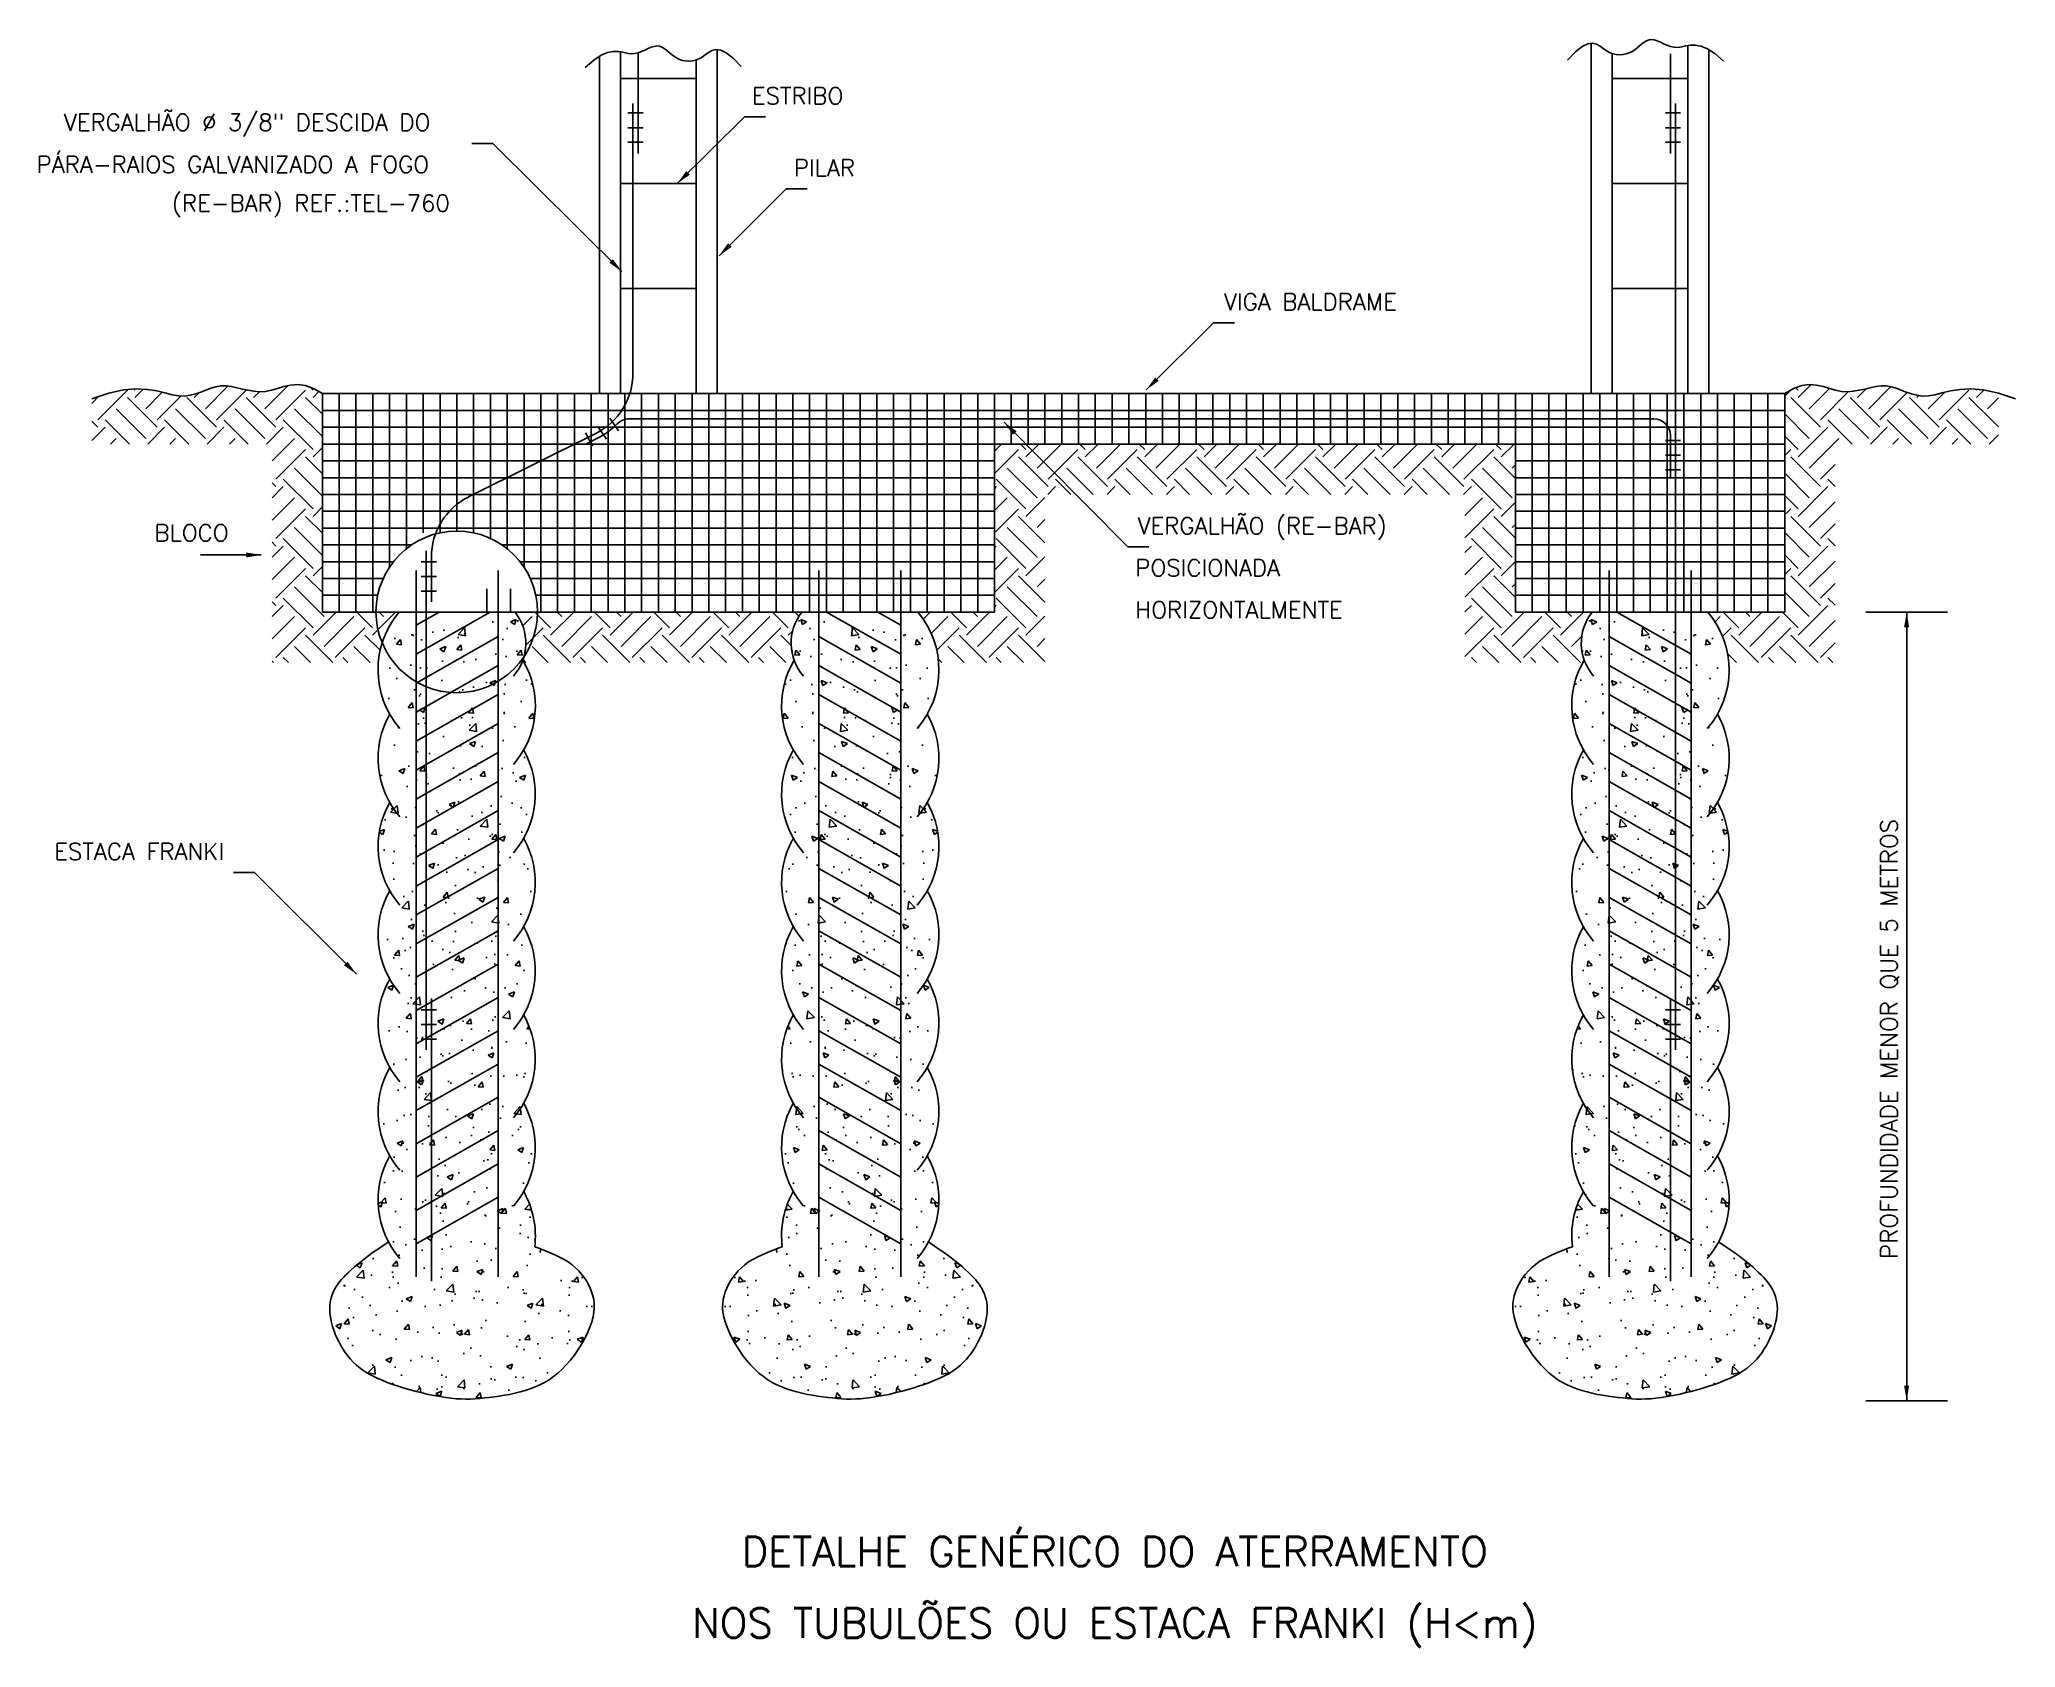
# Model space of a CAD drawing. Header units: millimetres. Extents: x -5884.2 to -5860.7, y -4392.3 to -4373.2.
import ezdxf
from ezdxf.enums import TextEntityAlignment as Align

# ---------------------------------------------------------------- set-up
doc = ezdxf.new("R2010")
doc.units = ezdxf.units.MM
doc.header["$LTSCALE"] = 10
doc.layers.add('Termotécnica', color=7, linetype='Continuous')
doc.styles.add('r140', font='romans.shx')
doc.styles.add('r80', font='romans.shx')

msp = doc.modelspace()

# ---------------------------------------------------------------- hatches: boundary and pattern name
at = {"layer": 'Termotécnica'}
h = msp.add_hatch(dxfattribs=at)
h.set_pattern_fill('EARTH', color=1, scale=2, angle=45, style=0)
h.set_pattern_definition([(45, (-6441.4255, -4691.67935), (4e-17, 0.7071068), [0.5, -0.5]), (45, (-6441.5581, -4691.54677), (4e-17, 0.7071068), [0.5, -0.5]), (45, (-6441.6907, -4691.4142), (4e-17, 0.7071068), [0.5, -0.5]), (135, (-6441.6907, -4691.3258), (-0.7071068, 9e-17), [0.5, -0.5]), (135, (-6441.5581, -4691.1932), (-0.7071068, 9e-17), [0.5, -0.5]), (135, (-6441.4255, -4691.06063), (-0.7071068, 9e-17), [0.5, -0.5])])
h.paths.add_polyline_path([(-5880.843, -4377.412), (-5880.948, -4377.35), (-5881.046, -4377.316), (-5881.136, -4377.305), (-5881.221, -4377.31), (-5881.3, -4377.327), (-5881.376, -4377.349), (-5881.448, -4377.37), (-5881.519, -4377.385), (-5881.59, -4377.389), (-5881.659, -4377.384), (-5881.728, -4377.372), (-5881.795, -4377.357), (-5881.862, -4377.342), (-5881.926, -4377.328), (-5881.99, -4377.32), (-5882.052, -4377.32), (-5882.112, -4377.33), (-5882.171, -4377.347), (-5882.23, -4377.369), (-5882.29, -4377.393), (-5882.351, -4377.415), (-5882.415, -4377.432), (-5882.483, -4377.442), (-5882.554, -4377.44), (-5882.632, -4377.425), (-5882.718, -4377.403), (-5882.815, -4377.38), (-5882.927, -4377.362), (-5883.058, -4377.356), (-5883.209, -4377.368), (-5883.385, -4377.406), (-5883.589, -4377.475), (-5883.589, -4378.012), (-5881.441, -4378.012), (-5881.441, -4380.612), (-5880.178, -4380.612, -0.156494), (-5879.929, -4380.012), (-5880.843, -4380.012)])
h.paths.add_polyline_path([(-5875.135, -4380.012), (-5878.551, -4380.012, -0.2599), (-5878.457, -4380.584, -0.007458), (-5878.441, -4380.612), (-5875.244, -4380.612, -0.007458), (-5875.228, -4380.584, -0.2599)])
h.paths.add_polyline_path([(-5872.243, -4378.612), (-5867.243, -4378.612), (-5867.243, -4380.612), (-5865.838, -4380.612, -0.007458), (-5865.823, -4380.584, -0.2599), (-5865.729, -4380.012), (-5866.643, -4380.012), (-5866.643, -4378.012), (-5872.843, -4378.012), (-5872.843, -4380.012), (-5873.756, -4380.012, -0.156494), (-5873.507, -4380.612), (-5872.243, -4380.612)])
h.paths.add_polyline_path([(-5862.837, -4378.012), (-5860.894, -4378.012), (-5860.894, -4377.406), (-5861.07, -4377.368), (-5861.222, -4377.356), (-5861.352, -4377.362), (-5861.464, -4377.38), (-5861.562, -4377.403), (-5861.648, -4377.425), (-5861.725, -4377.44), (-5861.797, -4377.442), (-5861.864, -4377.432), (-5861.928, -4377.415), (-5861.99, -4377.393), (-5862.05, -4377.369), (-5862.109, -4377.347), (-5862.168, -4377.33), (-5862.228, -4377.32), (-5862.29, -4377.32), (-5862.353, -4377.328), (-5862.418, -4377.342), (-5862.484, -4377.357), (-5862.552, -4377.372), (-5862.62, -4377.384), (-5862.69, -4377.389), (-5862.76, -4377.385), (-5862.831, -4377.37), (-5862.904, -4377.349), (-5862.979, -4377.327), (-5863.059, -4377.31), (-5863.143, -4377.305), (-5863.233, -4377.316), (-5863.331, -4377.35), (-5863.437, -4377.412), (-5863.437, -4380.012), (-5864.351, -4380.012, -0.156494), (-5864.101, -4380.612), (-5862.837, -4380.612)])
h = msp.add_hatch(dxfattribs=at)
h.set_pattern_fill('AR-CONC', color=1, scale=0.1, style=0)
h.set_pattern_definition([(50, (-6441.4255, -4691.67935), (0.7172602, -0.06275213), [0.075, -0.825]), (355, (-6441.4255, -4691.67935), (-0.1387513, 0.7521921), [0.06, -0.66]), (100.4514, (-6441.36575, -4691.6846), (0.5785094, 0.68943954), [0.0637402, -0.7011421]), (46.1842, (-6441.4255, -4691.47935), (1.067241, -0.165519), [0.1125, -1.2375]), (96.6356, (-6441.3366, -4691.4931), (0.9346627, 0.9741179), [0.0956103, -1.051713]), (351.1842, (-6441.4255, -4691.4793), (0.934662, 0.9741186), [0.09, -0.99]), (21, (-6441.3255, -4691.52935), (0.59690705, -0.4026189), [0.075, -0.825]), (326, (-6441.3255, -4691.52935), (0.2433153, 0.72515005), [0.06, -0.66]), (71.4514, (-6441.2758, -4691.5629), (0.8402226, 0.3225305), [0.0637402, -0.7011421]), (37.5, (-6441.42552, -4691.67935), (0.01215986, 0.33289385), [0, -0.652, 0, -0.67, 0, -0.6625]), (7.5, (-6441.42552, -4691.67935), (0.26306954, 0.39441171), [0, -0.382, 0, -0.637, 0, -0.2525]), (327.5, (-6441.64852, -4691.67935), (0.53382244, -0.02255487), [0, -0.25, 0, -0.78, 0, -1.035]), (317.5, (-6441.7485, -4691.67935), (0.58318617, 0.10010498), [0, -0.325, 0, -0.518, 0, -0.735])])
h.paths.add_polyline_path([(-5878.457, -4380.584, 0.2599), (-5878.551, -4380.012), (-5879.606, -4380.012), (-5879.606, -4384.744), (-5879.546, -4384.744), (-5879.546, -4385.093), (-5879.606, -4385.093), (-5879.606, -4380.012), (-5879.929, -4380.012, 0.315089), (-5880.043, -4381.225, 0.264442), (-5880.043, -4382.277, 0.264442), (-5880.043, -4383.328, 0.264442), (-5880.043, -4384.379, 0.264442), (-5880.043, -4385.43, 0.264442), (-5880.043, -4386.481, 0.257429), (-5880.056, -4387.508), (-5880.153, -4387.572), (-5880.237, -4387.63), (-5880.307, -4387.681), (-5880.367, -4387.727), (-5880.418, -4387.768), (-5880.461, -4387.805), (-5880.499, -4387.838), (-5880.532, -4387.87), (-5880.562, -4387.9), (-5880.589, -4387.928), (-5880.615, -4387.956), (-5880.638, -4387.984), (-5880.658, -4388.011), (-5880.677, -4388.038), (-5880.694, -4388.067), (-5880.709, -4388.096), (-5880.722, -4388.126), (-5880.733, -4388.158), (-5880.742, -4388.191), (-5880.749, -4388.226), (-5880.753, -4388.262), (-5880.755, -4388.299), (-5880.754, -4388.339), (-5880.751, -4388.38), (-5880.744, -4388.423), (-5880.734, -4388.467), (-5880.722, -4388.512), (-5880.707, -4388.557), (-5880.69, -4388.603), (-5880.67, -4388.649), (-5880.648, -4388.694), (-5880.625, -4388.738), (-5880.599, -4388.781), (-5880.572, -4388.823), (-5880.542, -4388.863), (-5880.51, -4388.902), (-5880.475, -4388.939), (-5880.437, -4388.975), (-5880.395, -4389.009), (-5880.35, -4389.041), (-5880.301, -4389.072), (-5880.248, -4389.101), (-5880.192, -4389.128), (-5880.132, -4389.154), (-5880.07, -4389.179), (-5880.006, -4389.202), (-5879.939, -4389.225), (-5879.87, -4389.246), (-5879.799, -4389.267), (-5879.727, -4389.286), (-5879.655, -4389.304), (-5879.583, -4389.321), (-5879.512, -4389.336), (-5879.442, -4389.348), (-5879.375, -4389.359), (-5879.31, -4389.367), (-5879.249, -4389.373), (-5879.19, -4389.376), (-5879.134, -4389.377), (-5879.079, -4389.377), (-5879.024, -4389.374), (-5878.97, -4389.37), (-5878.915, -4389.364), (-5878.858, -4389.358), (-5878.799, -4389.351), (-5878.739, -4389.342), (-5878.677, -4389.332), (-5878.615, -4389.321), (-5878.552, -4389.308), (-5878.49, -4389.292), (-5878.429, -4389.275), (-5878.369, -4389.255), (-5878.31, -4389.233), (-5878.253, -4389.208), (-5878.198, -4389.179), (-5878.144, -4389.147), (-5878.091, -4389.11), (-5878.039, -4389.069), (-5877.989, -4389.023), (-5877.94, -4388.971), (-5877.891, -4388.915), (-5877.844, -4388.853), (-5877.8, -4388.789), (-5877.758, -4388.722), (-5877.721, -4388.655), (-5877.687, -4388.588), (-5877.659, -4388.522), (-5877.637, -4388.459), (-5877.621, -4388.4), (-5877.611, -4388.344), (-5877.606, -4388.291), (-5877.607, -4388.241), (-5877.613, -4388.193), (-5877.623, -4388.147), (-5877.638, -4388.102), (-5877.655, -4388.058), (-5877.676, -4388.015), (-5877.7, -4387.972), (-5877.727, -4387.931), (-5877.758, -4387.89), (-5877.792, -4387.851), (-5877.83, -4387.814), (-5877.871, -4387.779), (-5877.916, -4387.746), (-5877.966, -4387.716), (-5878.019, -4387.688), (-5878.077, -4387.661), (-5878.139, -4387.634), (-5878.206, -4387.607), (-5878.278, -4387.579), (-5878.316, -4387.565, 0.161416), (-5878.446, -4386.909, 0.264442), (-5878.446, -4385.858, 0.264442), (-5878.446, -4384.806, 0.264442), (-5878.446, -4383.755, 0.264442), (-5878.446, -4382.704, 0.264442), (-5878.446, -4381.653, 0.26958)])
h = msp.add_hatch(dxfattribs=at)
h.set_pattern_fill('AR-CONC', color=1, scale=0.1, style=0)
h.set_pattern_definition([(130, (-5312.2597, -4691.67935), (-0.7172602, -0.06275213), [0.075, -0.825]), (185, (-5312.2597, -4691.67935), (0.1387513, 0.7521921), [0.06, -0.66]), (79.5486, (-5312.31945, -4691.6846), (-0.5785094, 0.68943954), [0.0637402, -0.7011421]), (133.8158, (-5312.2597, -4691.47935), (-1.067241, -0.165519), [0.1125, -1.2375]), (83.3644, (-5312.3486, -4691.4931), (-0.9346627, 0.9741179), [0.0956103, -1.051713]), (188.8158, (-5312.2597, -4691.4793), (-0.934662, 0.9741186), [0.09, -0.99]), (159, (-5312.3597, -4691.52935), (-0.59690705, -0.4026189), [0.075, -0.825]), (214, (-5312.3597, -4691.52935), (-0.2433153, 0.72515005), [0.06, -0.66]), (108.5486, (-5312.4094, -4691.5629), (-0.8402226, 0.3225305), [0.0637402, -0.7011421]), (142.5, (-5312.25967, -4691.67935), (-0.01215986, 0.33289385), [0, -0.652, 0, -0.67, 0, -0.6625]), (172.5, (-5312.25967, -4691.67935), (-0.26306954, 0.39441171), [0, -0.382, 0, -0.637, 0, -0.2525]), (212.5, (-5312.03667, -4691.67935), (-0.53382244, -0.02255487), [0, -0.25, 0, -0.78, 0, -1.035]), (222.5, (-5311.93667, -4691.67935), (-0.58318617, 0.10010498), [0, -0.325, 0, -0.518, 0, -0.735])])
h.paths.add_polyline_path([(-5875.228, -4380.584, -0.2599), (-5875.135, -4380.012), (-5874.079, -4380.012), (-5874.079, -4384.744), (-5874.139, -4384.744), (-5874.139, -4385.093), (-5874.079, -4385.093), (-5874.079, -4380.012), (-5873.756, -4380.012, -0.315089), (-5873.643, -4381.225, -0.264442), (-5873.643, -4382.277, -0.264442), (-5873.643, -4383.328, -0.264442), (-5873.643, -4384.379, -0.264442), (-5873.643, -4385.43, -0.264442), (-5873.643, -4386.481, -0.257429), (-5873.629, -4387.508), (-5873.532, -4387.572), (-5873.449, -4387.63), (-5873.378, -4387.681), (-5873.318, -4387.727), (-5873.267, -4387.768), (-5873.224, -4387.805), (-5873.187, -4387.838), (-5873.154, -4387.87), (-5873.123, -4387.9), (-5873.096, -4387.928), (-5873.07, -4387.956), (-5873.048, -4387.984), (-5873.027, -4388.011), (-5873.008, -4388.038), (-5872.991, -4388.067), (-5872.976, -4388.096), (-5872.963, -4388.126), (-5872.952, -4388.158), (-5872.943, -4388.191), (-5872.936, -4388.226), (-5872.932, -4388.262), (-5872.93, -4388.299), (-5872.931, -4388.339), (-5872.934, -4388.38), (-5872.941, -4388.423), (-5872.951, -4388.467), (-5872.963, -4388.512), (-5872.978, -4388.557), (-5872.995, -4388.603), (-5873.015, -4388.649), (-5873.037, -4388.694), (-5873.06, -4388.738), (-5873.086, -4388.781), (-5873.113, -4388.823), (-5873.143, -4388.863), (-5873.175, -4388.902), (-5873.21, -4388.939), (-5873.248, -4388.975), (-5873.29, -4389.009), (-5873.335, -4389.041), (-5873.384, -4389.072), (-5873.437, -4389.101), (-5873.493, -4389.128), (-5873.553, -4389.154), (-5873.615, -4389.179), (-5873.68, -4389.202), (-5873.747, -4389.225), (-5873.816, -4389.246), (-5873.886, -4389.267), (-5873.958, -4389.286), (-5874.03, -4389.304), (-5874.102, -4389.321), (-5874.173, -4389.336), (-5874.243, -4389.348), (-5874.31, -4389.359), (-5874.375, -4389.367), (-5874.436, -4389.373), (-5874.495, -4389.376), (-5874.551, -4389.377), (-5874.606, -4389.377), (-5874.661, -4389.374), (-5874.715, -4389.37), (-5874.77, -4389.364), (-5874.827, -4389.358), (-5874.886, -4389.351), (-5874.946, -4389.342), (-5875.008, -4389.332), (-5875.07, -4389.321), (-5875.133, -4389.308), (-5875.195, -4389.292), (-5875.256, -4389.275), (-5875.317, -4389.255), (-5875.375, -4389.233), (-5875.432, -4389.208), (-5875.488, -4389.179), (-5875.542, -4389.147), (-5875.594, -4389.11), (-5875.646, -4389.069), (-5875.696, -4389.023), (-5875.746, -4388.971), (-5875.794, -4388.915), (-5875.841, -4388.853), (-5875.885, -4388.789), (-5875.927, -4388.722), (-5875.965, -4388.655), (-5875.998, -4388.588), (-5876.026, -4388.522), (-5876.049, -4388.459), (-5876.065, -4388.4), (-5876.075, -4388.344), (-5876.079, -4388.291), (-5876.078, -4388.241), (-5876.072, -4388.193), (-5876.062, -4388.147), (-5876.048, -4388.102), (-5876.03, -4388.058), (-5876.009, -4388.015), (-5875.985, -4387.972), (-5875.958, -4387.931), (-5875.927, -4387.89), (-5875.893, -4387.851), (-5875.856, -4387.814), (-5875.814, -4387.779), (-5875.769, -4387.746), (-5875.72, -4387.716), (-5875.666, -4387.688), (-5875.609, -4387.661), (-5875.546, -4387.634), (-5875.479, -4387.607), (-5875.407, -4387.579), (-5875.37, -4387.565, -0.161416), (-5875.239, -4386.909, -0.264442), (-5875.239, -4385.858, -0.264442), (-5875.239, -4384.806, -0.264442), (-5875.239, -4383.755, -0.264442), (-5875.239, -4382.704, -0.264442), (-5875.239, -4381.653, -0.26958)])
h = msp.add_hatch(dxfattribs=at)
h.set_pattern_fill('AR-CONC', color=1, scale=0.1, style=0)
h.set_pattern_definition([(130, (-5302.8539, -4691.67935), (-0.7172602, -0.06275213), [0.075, -0.825]), (185, (-5302.8539, -4691.67935), (0.1387513, 0.7521921), [0.06, -0.66]), (79.5486, (-5302.91365, -4691.6846), (-0.5785094, 0.68943954), [0.0637402, -0.7011421]), (133.8158, (-5302.8539, -4691.47935), (-1.067241, -0.165519), [0.1125, -1.2375]), (83.3644, (-5302.9428, -4691.4931), (-0.9346627, 0.9741179), [0.0956103, -1.051713]), (188.8158, (-5302.8539, -4691.4793), (-0.934662, 0.9741186), [0.09, -0.99]), (159, (-5302.9539, -4691.52935), (-0.59690705, -0.4026189), [0.075, -0.825]), (214, (-5302.9539, -4691.52935), (-0.2433153, 0.72515005), [0.06, -0.66]), (108.5486, (-5303.0036, -4691.5629), (-0.8402226, 0.3225305), [0.0637402, -0.7011421]), (142.5, (-5302.85388, -4691.67935), (-0.01215986, 0.33289385), [0, -0.652, 0, -0.67, 0, -0.6625]), (172.5, (-5302.8539, -4691.67935), (-0.26306954, 0.39441171), [0, -0.382, 0, -0.637, 0, -0.2525]), (212.5, (-5302.63088, -4691.67935), (-0.53382244, -0.02255487), [0, -0.25, 0, -0.78, 0, -1.035]), (222.5, (-5302.5309, -4691.67935), (-0.58318617, 0.10010498), [0, -0.325, 0, -0.518, 0, -0.735])])
h.paths.add_polyline_path([(-5865.823, -4380.584, -0.2599), (-5865.729, -4380.012), (-5864.673, -4380.012), (-5864.673, -4384.744), (-5864.733, -4384.744), (-5864.733, -4385.093), (-5864.673, -4385.093), (-5864.673, -4380.012), (-5864.351, -4380.012, -0.315089), (-5864.237, -4381.225, -0.264442), (-5864.237, -4382.277, -0.264442), (-5864.237, -4383.328, -0.264442), (-5864.237, -4384.379, -0.264442), (-5864.237, -4385.43, -0.264442), (-5864.237, -4386.481, -0.257429), (-5864.223, -4387.508), (-5864.126, -4387.572), (-5864.043, -4387.63), (-5863.972, -4387.681), (-5863.912, -4387.727), (-5863.861, -4387.768), (-5863.818, -4387.805), (-5863.781, -4387.838), (-5863.748, -4387.87), (-5863.718, -4387.9), (-5863.69, -4387.928), (-5863.665, -4387.956), (-5863.642, -4387.984), (-5863.621, -4388.011), (-5863.602, -4388.038), (-5863.585, -4388.067), (-5863.571, -4388.096), (-5863.558, -4388.126), (-5863.546, -4388.158), (-5863.537, -4388.191), (-5863.53, -4388.226), (-5863.526, -4388.262), (-5863.524, -4388.299), (-5863.525, -4388.339), (-5863.529, -4388.38), (-5863.535, -4388.423), (-5863.545, -4388.467), (-5863.557, -4388.512), (-5863.572, -4388.557), (-5863.59, -4388.603), (-5863.609, -4388.649), (-5863.631, -4388.694), (-5863.655, -4388.738), (-5863.68, -4388.781), (-5863.707, -4388.823), (-5863.737, -4388.863), (-5863.769, -4388.902), (-5863.804, -4388.939), (-5863.843, -4388.975), (-5863.884, -4389.009), (-5863.93, -4389.041), (-5863.979, -4389.072), (-5864.031, -4389.101), (-5864.088, -4389.128), (-5864.147, -4389.154), (-5864.209, -4389.179), (-5864.274, -4389.202), (-5864.341, -4389.225), (-5864.41, -4389.246), (-5864.48, -4389.267), (-5864.552, -4389.286), (-5864.624, -4389.304), (-5864.696, -4389.321), (-5864.768, -4389.336), (-5864.837, -4389.348), (-5864.905, -4389.359), (-5864.969, -4389.367), (-5865.03, -4389.373), (-5865.089, -4389.376), (-5865.145, -4389.377), (-5865.201, -4389.377), (-5865.255, -4389.374), (-5865.309, -4389.37), (-5865.365, -4389.364), (-5865.421, -4389.358), (-5865.48, -4389.351), (-5865.54, -4389.342), (-5865.602, -4389.332), (-5865.664, -4389.321), (-5865.727, -4389.308), (-5865.789, -4389.292), (-5865.851, -4389.275), (-5865.911, -4389.255), (-5865.969, -4389.233), (-5866.026, -4389.208), (-5866.082, -4389.179), (-5866.136, -4389.147), (-5866.189, -4389.11), (-5866.24, -4389.069), (-5866.29, -4389.023), (-5866.34, -4388.971), (-5866.388, -4388.915), (-5866.435, -4388.853), (-5866.48, -4388.789), (-5866.521, -4388.722), (-5866.559, -4388.655), (-5866.592, -4388.588), (-5866.62, -4388.522), (-5866.643, -4388.459), (-5866.659, -4388.4), (-5866.669, -4388.344), (-5866.673, -4388.291), (-5866.672, -4388.241), (-5866.666, -4388.193), (-5866.656, -4388.147), (-5866.642, -4388.102), (-5866.624, -4388.058), (-5866.603, -4388.015), (-5866.579, -4387.972), (-5866.552, -4387.931), (-5866.522, -4387.89), (-5866.487, -4387.851), (-5866.45, -4387.814), (-5866.408, -4387.779), (-5866.363, -4387.746), (-5866.314, -4387.716), (-5866.261, -4387.688), (-5866.203, -4387.661), (-5866.141, -4387.634), (-5866.073, -4387.607), (-5866.001, -4387.579), (-5865.964, -4387.565, -0.161416), (-5865.833, -4386.909, -0.264442), (-5865.833, -4385.858, -0.264442), (-5865.833, -4384.806, -0.264442), (-5865.833, -4383.755, -0.264442), (-5865.833, -4382.704, -0.264442), (-5865.833, -4381.653, -0.26958)])

# ---------------------------------------------------------------- linework, layer by layer
at = {"layer": 'Termotécnica', "color": 3}
for p, q in [((-5876.143, -4373.32), (-5876.143, -4377.412)), ((-5865.74, -4373.244), (-5865.74, -4377.412)), ((-5864.59, -4373.27), (-5864.59, -4377.412)), ((-5864.34, -4373.32), (-5864.34, -4377.412)), ((-5877.543, -4373.396), (-5877.543, -4377.412)), ((-5877.293, -4373.346), (-5877.293, -4377.412)), ((-5876.393, -4373.44), (-5876.393, -4377.412)), ((-5865.49, -4373.364), (-5865.49, -4377.412)), ((-5877.293, -4373.662), (-5876.393, -4373.662)), ((-5864.59, -4373.662), (-5865.49, -4373.662)), ((-5877.293, -4374.912), (-5876.393, -4374.912)), ((-5864.59, -4374.912), (-5865.49, -4374.912)), ((-5877.293, -4376.162), (-5876.393, -4376.162)), ((-5864.59, -4376.162), (-5865.49, -4376.162)), ((-5880.843, -4377.412), (-5866.643, -4377.412)), ((-5880.843, -4380.012), (-5880.843, -4377.412)), ((-5880.643, -4380.012), (-5880.643, -4377.412)), ((-5880.443, -4380.012), (-5880.443, -4377.412)), ((-5880.243, -4380.012), (-5880.243, -4377.412)), ((-5880.043, -4379.469), (-5880.043, -4377.412)), ((-5879.843, -4379.255), (-5879.843, -4377.412)), ((-5879.643, -4379.068), (-5879.643, -4377.412)), ((-5879.443, -4379.068), (-5879.443, -4377.412)), ((-5879.243, -4379.047), (-5879.243, -4377.412)), ((-5879.043, -4379.069), (-5879.043, -4377.412)), ((-5878.843, -4379.135), (-5878.843, -4377.412)), ((-5878.643, -4379.258), (-5878.643, -4377.412)), ((-5878.443, -4379.474), (-5878.443, -4377.412)), ((-5878.243, -4380.012), (-5878.243, -4377.412)), ((-5878.043, -4380.012), (-5878.043, -4377.412)), ((-5877.843, -4380.012), (-5877.843, -4377.412)), ((-5877.643, -4380.012), (-5877.643, -4377.412)), ((-5877.443, -4380.012), (-5877.443, -4377.412)), ((-5877.243, -4380.012), (-5877.243, -4377.412)), ((-5877.043, -4380.012), (-5877.043, -4377.412)), ((-5876.843, -4380.012), (-5876.843, -4377.412)), ((-5876.643, -4380.012), (-5876.643, -4377.412)), ((-5876.443, -4380.012), (-5876.443, -4377.412)), ((-5876.243, -4380.012), (-5876.243, -4377.412)), ((-5876.043, -4380.012), (-5876.043, -4377.412)), ((-5875.843, -4380.012), (-5875.843, -4377.412)), ((-5875.643, -4380.012), (-5875.643, -4377.412)), ((-5875.443, -4380.012), (-5875.443, -4377.412)), ((-5875.243, -4380.012), (-5875.243, -4377.412)), ((-5875.043, -4380.012), (-5875.043, -4377.412)), ((-5874.843, -4380.012), (-5874.843, -4377.412)), ((-5874.643, -4380.012), (-5874.643, -4377.412)), ((-5874.443, -4380.012), (-5874.443, -4377.412)), ((-5874.243, -4380.012), (-5874.243, -4377.412)), ((-5874.043, -4380.012), (-5874.043, -4377.412)), ((-5873.843, -4380.012), (-5873.843, -4377.412)), ((-5873.643, -4380.012), (-5873.643, -4377.412)), ((-5873.443, -4380.012), (-5873.443, -4377.412)), ((-5873.243, -4380.012), (-5873.243, -4377.412)), ((-5873.043, -4380.012), (-5873.043, -4377.412)), ((-5872.843, -4380.012), (-5872.843, -4377.412)), ((-5872.643, -4378.012), (-5872.643, -4377.412)), ((-5872.443, -4378.012), (-5872.443, -4377.412)), ((-5872.243, -4378.012), (-5872.243, -4377.412)), ((-5872.043, -4378.012), (-5872.043, -4377.412)), ((-5871.843, -4378.012), (-5871.843, -4377.412)), ((-5871.643, -4378.012), (-5871.643, -4377.412)), ((-5871.443, -4378.012), (-5871.443, -4377.412)), ((-5871.243, -4378.012), (-5871.243, -4377.412)), ((-5871.043, -4378.012), (-5871.043, -4377.412)), ((-5870.843, -4378.012), (-5870.843, -4377.412)), ((-5870.643, -4378.012), (-5870.643, -4377.412)), ((-5870.443, -4378.012), (-5870.443, -4377.412)), ((-5870.243, -4378.012), (-5870.243, -4377.412)), ((-5870.043, -4378.012), (-5870.043, -4377.412)), ((-5869.843, -4378.012), (-5869.843, -4377.412)), ((-5869.643, -4378.012), (-5869.643, -4377.412)), ((-5869.443, -4378.012), (-5869.443, -4377.412)), ((-5869.243, -4378.012), (-5869.243, -4377.412)), ((-5869.043, -4378.012), (-5869.043, -4377.412)), ((-5868.843, -4378.012), (-5868.843, -4377.412)), ((-5868.643, -4378.012), (-5868.643, -4377.412)), ((-5868.443, -4378.012), (-5868.443, -4377.412)), ((-5868.243, -4378.012), (-5868.243, -4377.412)), ((-5868.043, -4378.012), (-5868.043, -4377.412)), ((-5867.843, -4378.012), (-5867.843, -4377.412)), ((-5867.643, -4378.012), (-5867.643, -4377.412)), ((-5867.443, -4378.012), (-5867.443, -4377.412)), ((-5867.243, -4378.012), (-5867.243, -4377.412)), ((-5867.043, -4378.012), (-5867.043, -4377.412)), ((-5866.843, -4378.012), (-5866.843, -4377.412)), ((-5866.643, -4377.412), (-5863.437, -4377.412)), ((-5866.643, -4378.012), (-5866.643, -4377.412)), ((-5866.643, -4380.012), (-5866.643, -4377.412)), ((-5866.443, -4380.012), (-5866.443, -4377.412)), ((-5866.243, -4380.012), (-5866.243, -4377.412)), ((-5866.037, -4380.012), (-5866.037, -4377.412)), ((-5865.837, -4380.012), (-5865.837, -4377.412)), ((-5865.637, -4380.012), (-5865.637, -4377.412)), ((-5865.437, -4380.012), (-5865.437, -4377.412)), ((-5865.237, -4380.012), (-5865.237, -4377.412)), ((-5865.037, -4380.012), (-5865.037, -4377.412)), ((-5864.837, -4380.012), (-5864.837, -4377.412)), ((-5864.637, -4380.012), (-5864.637, -4377.412)), ((-5864.437, -4380.012), (-5864.437, -4377.412)), ((-5864.237, -4380.012), (-5864.237, -4377.412)), ((-5864.037, -4380.012), (-5864.037, -4377.412)), ((-5863.837, -4380.012), (-5863.837, -4377.412)), ((-5863.637, -4380.012), (-5863.637, -4377.412)), ((-5863.437, -4380.012), (-5863.437, -4377.412)), ((-5866.643, -4377.612), (-5880.843, -4377.612)), ((-5863.437, -4377.612), (-5866.643, -4377.612)), ((-5866.643, -4377.812), (-5880.843, -4377.812)), ((-5866.643, -4378.012), (-5880.843, -4378.012)), ((-5863.437, -4377.812), (-5866.643, -4377.812)), ((-5863.437, -4378.012), (-5866.643, -4378.012)), ((-5872.843, -4378.212), (-5880.843, -4378.212)), ((-5863.437, -4378.212), (-5866.643, -4378.212)), ((-5872.843, -4378.412), (-5880.843, -4378.412)), ((-5863.437, -4378.412), (-5866.643, -4378.412)), ((-5872.843, -4378.612), (-5880.843, -4378.612)), ((-5863.437, -4378.612), (-5866.643, -4378.612)), ((-5872.843, -4378.812), (-5880.843, -4378.812)), ((-5863.437, -4378.812), (-5866.643, -4378.812)), ((-5872.843, -4379.012), (-5880.843, -4379.012)), ((-5863.437, -4379.012), (-5866.643, -4379.012)), ((-5879.784, -4379.212), (-5880.843, -4379.212)), ((-5880.001, -4379.412), (-5880.843, -4379.412)), ((-5872.843, -4379.212), (-5878.705, -4379.212)), ((-5872.843, -4379.412), (-5878.488, -4379.412)), ((-5866.643, -4379.212), (-5863.437, -4379.212)), ((-5866.643, -4379.412), (-5863.437, -4379.412)), ((-5880.123, -4379.612), (-5880.843, -4379.612)), ((-5872.843, -4379.612), (-5878.366, -4379.612)), ((-5866.643, -4379.612), (-5863.437, -4379.612)), ((-5880.19, -4379.812), (-5880.843, -4379.812)), ((-5872.843, -4379.812), (-5878.299, -4379.812)), ((-5866.643, -4379.812), (-5863.437, -4379.812)), ((-5879.929, -4380.012), (-5880.843, -4380.012)), ((-5875.135, -4380.012), (-5878.551, -4380.012)), ((-5873.756, -4380.012), (-5872.843, -4380.012)), ((-5865.729, -4380.012), (-5866.643, -4380.012)), ((-5864.351, -4380.012), (-5863.437, -4380.012))]:
    msp.add_line(p, q, dxfattribs=at)
at = {"layer": 'Termotécnica', "color": 6}
for p, q in [((-5877.086, -4374.556), (-5877.086, -4373.367)), ((-5864.796, -4374.556), (-5864.796, -4373.367)), ((-5877.146, -4377.169), (-5877.146, -4373.959)), ((-5864.736, -4377.412), (-5864.736, -4373.959)), ((-5877.206, -4374.072), (-5877.026, -4374.072)), ((-5877.206, -4374.247), (-5877.026, -4374.247)), ((-5864.676, -4374.072), (-5864.856, -4374.072)), ((-5864.676, -4374.247), (-5864.856, -4374.247)), ((-5877.206, -4374.421), (-5877.026, -4374.421)), ((-5864.676, -4374.421), (-5864.856, -4374.421)), ((-5864.736, -4385.222), (-5864.736, -4377.412)), ((-5877.422, -4377.705), (-5877.32, -4377.853)), ((-5877.19, -4377.712), (-5864.996, -4377.712)), ((-5879.104, -4378.642), (-5877.588, -4377.885)), ((-5877.712, -4377.879), (-5877.628, -4378.039)), ((-5877.708, -4378.012), (-5877.562, -4377.938)), ((-5877.565, -4377.804), (-5877.463, -4377.952)), ((-5864.676, -4377.971), (-5864.856, -4377.971)), ((-5864.796, -4378.412), (-5864.796, -4377.912)), ((-5864.676, -4378.146), (-5864.856, -4378.146)), ((-5864.676, -4378.32), (-5864.856, -4378.32)), ((-5879.666, -4379.414), (-5879.486, -4379.414)), ((-5879.606, -4385.222), (-5879.606, -4379.284)), ((-5879.546, -4379.891), (-5879.546, -4379.358)), ((-5879.666, -4379.588), (-5879.486, -4379.588)), ((-5879.666, -4379.762), (-5879.486, -4379.762)), ((-5878.886, -4380.011), (-5878.886, -4379.733)), ((-5878.602, -4380.011), (-5878.602, -4379.733)), ((-5879.546, -4384.609), (-5879.546, -4387.974)), ((-5864.796, -4384.609), (-5864.796, -4387.974)), ((-5879.666, -4384.744), (-5879.486, -4384.744)), ((-5864.676, -4384.744), (-5864.856, -4384.744)), ((-5879.666, -4384.919), (-5879.486, -4384.919)), ((-5864.676, -4384.919), (-5864.856, -4384.919)), ((-5879.666, -4385.093), (-5879.486, -4385.093)), ((-5864.676, -4385.093), (-5864.856, -4385.093))]:
    msp.add_line(p, q, dxfattribs=at)
at = {"layer": 'Termotécnica', "color": 2}
for p, q in [((-5875.819, -4374.116), (-5876.619, -4374.912)), ((-5875.569, -4374.116), (-5875.819, -4374.116)), ((-5879.063, -4374.434), (-5878.813, -4374.434)), ((-5878.813, -4374.434), (-5877.278, -4375.96)), ((-5875.321, -4374.976), (-5876.122, -4375.771)), ((-5875.071, -4374.976), (-5875.321, -4374.976)), ((-5870.235, -4376.57), (-5871.036, -4377.366)), ((-5869.985, -4376.57), (-5870.235, -4376.57)), ((-5871.255, -4379.235), (-5872.728, -4377.752)), ((-5882.292, -4379.331), (-5881.57, -4379.331)), ((-5871.005, -4379.235), (-5871.255, -4379.235)), ((-5879.728, -4379.515), (-5879.728, -4387.922)), ((-5878.752, -4379.515), (-5878.752, -4387.922)), ((-5874.934, -4379.515), (-5874.934, -4387.922)), ((-5873.957, -4379.515), (-5873.957, -4387.922)), ((-5865.528, -4379.515), (-5865.528, -4387.922)), ((-5864.552, -4379.515), (-5864.552, -4387.922)), ((-5879.929, -4380.012), (-5878.551, -4380.012)), ((-5879.728, -4380.513), (-5878.844, -4380.012)), ((-5879.728, -4380.168), (-5879.452, -4380.012)), ((-5875.135, -4380.012), (-5873.756, -4380.012)), ((-5873.957, -4380.513), (-5874.841, -4380.012)), ((-5873.957, -4380.168), (-5874.233, -4380.012)), ((-5865.729, -4380.012), (-5864.351, -4380.012)), ((-5864.552, -4380.513), (-5865.436, -4380.012)), ((-5862.47, -4380.012), (-5861.5, -4380.012)), ((-5861.985, -4389.397), (-5861.985, -4380.012)), ((-5879.728, -4380.858), (-5878.752, -4380.304)), ((-5873.957, -4380.858), (-5874.934, -4380.304)), ((-5864.552, -4380.858), (-5865.528, -4380.304)), ((-5879.728, -4381.203), (-5878.752, -4380.649)), ((-5873.957, -4381.203), (-5874.934, -4380.649)), ((-5864.552, -4381.203), (-5865.528, -4380.649)), ((-5879.728, -4381.547), (-5878.752, -4380.994)), ((-5873.957, -4381.547), (-5874.934, -4380.994)), ((-5864.552, -4381.547), (-5865.528, -4380.994)), ((-5879.728, -4381.892), (-5878.752, -4381.339)), ((-5873.957, -4381.892), (-5874.934, -4381.339)), ((-5864.552, -4381.892), (-5865.528, -4381.339)), ((-5879.728, -4382.237), (-5878.752, -4381.684)), ((-5873.957, -4382.237), (-5874.934, -4381.684)), ((-5864.552, -4382.237), (-5865.528, -4381.684)), ((-5879.728, -4382.582), (-5878.752, -4382.029)), ((-5873.957, -4382.582), (-5874.934, -4382.029)), ((-5864.552, -4382.582), (-5865.528, -4382.029)), ((-5879.728, -4382.927), (-5878.752, -4382.373)), ((-5873.957, -4382.927), (-5874.934, -4382.373)), ((-5864.552, -4382.927), (-5865.528, -4382.373)), ((-5879.728, -4383.272), (-5878.752, -4382.718)), ((-5873.957, -4383.272), (-5874.934, -4382.718)), ((-5864.552, -4383.272), (-5865.528, -4382.718)), ((-5881.903, -4383.112), (-5881.653, -4383.112)), ((-5881.653, -4383.112), (-5880.438, -4384.32)), ((-5879.728, -4383.616), (-5878.752, -4383.063)), ((-5873.957, -4383.616), (-5874.934, -4383.063)), ((-5864.552, -4383.616), (-5865.528, -4383.063)), ((-5879.728, -4383.961), (-5878.752, -4383.408)), ((-5873.957, -4383.961), (-5874.934, -4383.408)), ((-5864.552, -4383.961), (-5865.528, -4383.408)), ((-5879.728, -4384.358), (-5878.752, -4383.804)), ((-5873.957, -4384.358), (-5874.934, -4383.804)), ((-5864.552, -4384.358), (-5865.528, -4383.804)), ((-5879.728, -4384.754), (-5878.752, -4384.201)), ((-5873.957, -4384.754), (-5874.934, -4384.201)), ((-5864.552, -4384.754), (-5865.528, -4384.201)), ((-5879.728, -4385.15), (-5878.752, -4384.597)), ((-5873.957, -4385.15), (-5874.934, -4384.597)), ((-5864.552, -4385.15), (-5865.528, -4384.597)), ((-5879.728, -4385.547), (-5878.752, -4384.994)), ((-5873.957, -4385.547), (-5874.934, -4384.994)), ((-5864.552, -4385.547), (-5865.528, -4384.994)), ((-5879.728, -4385.943), (-5878.752, -4385.39)), ((-5873.957, -4385.943), (-5874.934, -4385.39)), ((-5864.552, -4385.943), (-5865.528, -4385.39)), ((-5879.728, -4386.34), (-5878.752, -4385.786)), ((-5873.957, -4386.34), (-5874.934, -4385.786)), ((-5864.552, -4386.34), (-5865.528, -4385.786)), ((-5879.728, -4386.736), (-5878.752, -4386.183)), ((-5873.957, -4386.736), (-5874.934, -4386.183)), ((-5864.552, -4386.736), (-5865.528, -4386.183)), ((-5879.728, -4387.132), (-5878.752, -4386.579)), ((-5873.957, -4387.132), (-5874.934, -4386.579)), ((-5864.552, -4387.132), (-5865.528, -4386.579)), ((-5879.728, -4387.529), (-5878.752, -4386.976)), ((-5873.957, -4387.529), (-5874.934, -4386.976)), ((-5864.552, -4387.529), (-5865.528, -4386.976)), ((-5862.47, -4389.397), (-5861.5, -4389.397))]:
    msp.add_line(p, q, dxfattribs=at)
for points in [[(-5877.715, -4373.531), (-5877.613, -4373.442), (-5877.525, -4373.385), (-5877.448, -4373.352), (-5877.38, -4373.34), (-5877.321, -4373.341), (-5877.268, -4373.35), (-5877.219, -4373.36), (-5877.174, -4373.367), (-5877.129, -4373.365), (-5877.086, -4373.356), (-5877.044, -4373.341), (-5877.004, -4373.324), (-5876.965, -4373.306), (-5876.929, -4373.29), (-5876.894, -4373.279), (-5876.861, -4373.274), (-5876.83, -4373.277), (-5876.801, -4373.288), (-5876.774, -4373.305), (-5876.746, -4373.326), (-5876.718, -4373.349), (-5876.69, -4373.373), (-5876.66, -4373.396), (-5876.628, -4373.417), (-5876.594, -4373.434), (-5876.557, -4373.446), (-5876.519, -4373.453), (-5876.48, -4373.456), (-5876.441, -4373.452), (-5876.401, -4373.443), (-5876.362, -4373.428), (-5876.323, -4373.406), (-5876.286, -4373.379), (-5876.248, -4373.351), (-5876.206, -4373.329), (-5876.158, -4373.318), (-5876.102, -4373.326), (-5876.035, -4373.358), (-5875.955, -4373.42), (-5875.859, -4373.52)], [(-5864.167, -4373.456), (-5864.269, -4373.366), (-5864.357, -4373.309), (-5864.435, -4373.277), (-5864.502, -4373.264), (-5864.561, -4373.265), (-5864.614, -4373.274), (-5864.663, -4373.285), (-5864.709, -4373.291), (-5864.753, -4373.289), (-5864.796, -4373.28), (-5864.838, -4373.265), (-5864.878, -4373.248), (-5864.917, -4373.23), (-5864.954, -4373.214), (-5864.989, -4373.203), (-5865.021, -4373.198), (-5865.052, -4373.201), (-5865.081, -4373.212), (-5865.109, -4373.229), (-5865.136, -4373.25), (-5865.164, -4373.273), (-5865.192, -4373.297), (-5865.222, -4373.321), (-5865.254, -4373.341), (-5865.288, -4373.358), (-5865.325, -4373.37), (-5865.363, -4373.378), (-5865.402, -4373.38), (-5865.442, -4373.377), (-5865.481, -4373.368), (-5865.521, -4373.352), (-5865.559, -4373.331), (-5865.596, -4373.303), (-5865.635, -4373.275), (-5865.676, -4373.253), (-5865.724, -4373.242), (-5865.78, -4373.25), (-5865.847, -4373.282), (-5865.927, -4373.345), (-5866.023, -4373.444)], [(-5880.056, -4387.508), (-5880.153, -4387.572), (-5880.237, -4387.63), (-5880.307, -4387.681), (-5880.367, -4387.727), (-5880.418, -4387.768), (-5880.461, -4387.805), (-5880.499, -4387.838), (-5880.532, -4387.87), (-5880.562, -4387.9), (-5880.589, -4387.928), (-5880.615, -4387.956), (-5880.638, -4387.984), (-5880.658, -4388.011), (-5880.677, -4388.038), (-5880.694, -4388.067), (-5880.709, -4388.096), (-5880.722, -4388.126), (-5880.733, -4388.158), (-5880.742, -4388.191), (-5880.749, -4388.226), (-5880.753, -4388.262), (-5880.755, -4388.299), (-5880.754, -4388.339), (-5880.751, -4388.38), (-5880.744, -4388.423), (-5880.734, -4388.467), (-5880.722, -4388.512), (-5880.707, -4388.557), (-5880.69, -4388.603), (-5880.67, -4388.649), (-5880.648, -4388.694), (-5880.625, -4388.738), (-5880.599, -4388.781), (-5880.572, -4388.823), (-5880.542, -4388.863), (-5880.51, -4388.902), (-5880.475, -4388.939), (-5880.437, -4388.975), (-5880.395, -4389.009), (-5880.35, -4389.041), (-5880.301, -4389.072), (-5880.248, -4389.101), (-5880.192, -4389.128), (-5880.132, -4389.154), (-5880.07, -4389.179), (-5880.006, -4389.202), (-5879.939, -4389.225), (-5879.87, -4389.246), (-5879.799, -4389.267), (-5879.727, -4389.286), (-5879.655, -4389.304), (-5879.583, -4389.321), (-5879.512, -4389.336), (-5879.442, -4389.348), (-5879.375, -4389.359), (-5879.31, -4389.367), (-5879.249, -4389.373), (-5879.19, -4389.376), (-5879.134, -4389.377), (-5879.079, -4389.377), (-5879.024, -4389.374), (-5878.97, -4389.37), (-5878.915, -4389.364), (-5878.858, -4389.358), (-5878.799, -4389.351), (-5878.739, -4389.342), (-5878.677, -4389.332), (-5878.615, -4389.321), (-5878.552, -4389.308), (-5878.49, -4389.292), (-5878.429, -4389.275), (-5878.369, -4389.255), (-5878.31, -4389.233), (-5878.253, -4389.208), (-5878.198, -4389.179), (-5878.144, -4389.147), (-5878.091, -4389.11), (-5878.039, -4389.069), (-5877.989, -4389.023), (-5877.94, -4388.971), (-5877.891, -4388.915), (-5877.844, -4388.853), (-5877.8, -4388.789), (-5877.758, -4388.722), (-5877.721, -4388.655), (-5877.687, -4388.588), (-5877.659, -4388.522), (-5877.637, -4388.459), (-5877.621, -4388.4), (-5877.611, -4388.344), (-5877.606, -4388.291), (-5877.607, -4388.241), (-5877.613, -4388.193), (-5877.623, -4388.147), (-5877.638, -4388.102), (-5877.655, -4388.058), (-5877.676, -4388.015), (-5877.7, -4387.972), (-5877.727, -4387.931), (-5877.758, -4387.89), (-5877.792, -4387.851), (-5877.83, -4387.814), (-5877.871, -4387.779), (-5877.916, -4387.746), (-5877.966, -4387.716), (-5878.019, -4387.688), (-5878.077, -4387.661), (-5878.139, -4387.634), (-5878.206, -4387.607), (-5878.278, -4387.579), (-5878.316, -4387.565)], [(-5873.629, -4387.508), (-5873.532, -4387.572), (-5873.449, -4387.63), (-5873.378, -4387.681), (-5873.318, -4387.727), (-5873.267, -4387.768), (-5873.224, -4387.805), (-5873.187, -4387.838), (-5873.154, -4387.87), (-5873.123, -4387.9), (-5873.096, -4387.928), (-5873.07, -4387.956), (-5873.048, -4387.984), (-5873.027, -4388.011), (-5873.008, -4388.038), (-5872.991, -4388.067), (-5872.976, -4388.096), (-5872.963, -4388.126), (-5872.952, -4388.158), (-5872.943, -4388.191), (-5872.936, -4388.226), (-5872.932, -4388.262), (-5872.93, -4388.299), (-5872.931, -4388.339), (-5872.934, -4388.38), (-5872.941, -4388.423), (-5872.951, -4388.467), (-5872.963, -4388.512), (-5872.978, -4388.557), (-5872.995, -4388.603), (-5873.015, -4388.649), (-5873.037, -4388.694), (-5873.06, -4388.738), (-5873.086, -4388.781), (-5873.113, -4388.823), (-5873.143, -4388.863), (-5873.175, -4388.902), (-5873.21, -4388.939), (-5873.248, -4388.975), (-5873.29, -4389.009), (-5873.335, -4389.041), (-5873.384, -4389.072), (-5873.437, -4389.101), (-5873.493, -4389.128), (-5873.553, -4389.154), (-5873.615, -4389.179), (-5873.68, -4389.202), (-5873.747, -4389.225), (-5873.816, -4389.246), (-5873.886, -4389.267), (-5873.958, -4389.286), (-5874.03, -4389.304), (-5874.102, -4389.321), (-5874.173, -4389.336), (-5874.243, -4389.348), (-5874.31, -4389.359), (-5874.375, -4389.367), (-5874.436, -4389.373), (-5874.495, -4389.376), (-5874.551, -4389.377), (-5874.606, -4389.377), (-5874.661, -4389.374), (-5874.715, -4389.37), (-5874.77, -4389.364), (-5874.827, -4389.358), (-5874.886, -4389.351), (-5874.946, -4389.342), (-5875.008, -4389.332), (-5875.07, -4389.321), (-5875.133, -4389.308), (-5875.195, -4389.292), (-5875.256, -4389.275), (-5875.317, -4389.255), (-5875.375, -4389.233), (-5875.432, -4389.208), (-5875.488, -4389.179), (-5875.542, -4389.147), (-5875.594, -4389.11), (-5875.646, -4389.069), (-5875.696, -4389.023), (-5875.746, -4388.971), (-5875.794, -4388.915), (-5875.841, -4388.853), (-5875.885, -4388.789), (-5875.927, -4388.722), (-5875.965, -4388.655), (-5875.998, -4388.588), (-5876.026, -4388.522), (-5876.049, -4388.459), (-5876.065, -4388.4), (-5876.075, -4388.344), (-5876.079, -4388.291), (-5876.078, -4388.241), (-5876.072, -4388.193), (-5876.062, -4388.147), (-5876.048, -4388.102), (-5876.03, -4388.058), (-5876.009, -4388.015), (-5875.985, -4387.972), (-5875.958, -4387.931), (-5875.927, -4387.89), (-5875.893, -4387.851), (-5875.856, -4387.814), (-5875.814, -4387.779), (-5875.769, -4387.746), (-5875.72, -4387.716), (-5875.666, -4387.688), (-5875.609, -4387.661), (-5875.546, -4387.634), (-5875.479, -4387.607), (-5875.407, -4387.579), (-5875.37, -4387.565)], [(-5864.223, -4387.508), (-5864.126, -4387.572), (-5864.043, -4387.63), (-5863.972, -4387.681), (-5863.912, -4387.727), (-5863.861, -4387.768), (-5863.818, -4387.805), (-5863.781, -4387.838), (-5863.748, -4387.87), (-5863.718, -4387.9), (-5863.69, -4387.928), (-5863.665, -4387.956), (-5863.642, -4387.984), (-5863.621, -4388.011), (-5863.602, -4388.038), (-5863.585, -4388.067), (-5863.571, -4388.096), (-5863.558, -4388.126), (-5863.546, -4388.158), (-5863.537, -4388.191), (-5863.53, -4388.226), (-5863.526, -4388.262), (-5863.524, -4388.299), (-5863.525, -4388.339), (-5863.529, -4388.38), (-5863.535, -4388.423), (-5863.545, -4388.467), (-5863.557, -4388.512), (-5863.572, -4388.557), (-5863.59, -4388.603), (-5863.609, -4388.649), (-5863.631, -4388.694), (-5863.655, -4388.738), (-5863.68, -4388.781), (-5863.707, -4388.823), (-5863.737, -4388.863), (-5863.769, -4388.902), (-5863.804, -4388.939), (-5863.843, -4388.975), (-5863.884, -4389.009), (-5863.93, -4389.041), (-5863.979, -4389.072), (-5864.031, -4389.101), (-5864.088, -4389.128), (-5864.147, -4389.154), (-5864.209, -4389.179), (-5864.274, -4389.202), (-5864.341, -4389.225), (-5864.41, -4389.246), (-5864.48, -4389.267), (-5864.552, -4389.286), (-5864.624, -4389.304), (-5864.696, -4389.321), (-5864.768, -4389.336), (-5864.837, -4389.348), (-5864.905, -4389.359), (-5864.969, -4389.367), (-5865.03, -4389.373), (-5865.089, -4389.376), (-5865.145, -4389.377), (-5865.201, -4389.377), (-5865.255, -4389.374), (-5865.309, -4389.37), (-5865.365, -4389.364), (-5865.421, -4389.358), (-5865.48, -4389.351), (-5865.54, -4389.342), (-5865.602, -4389.332), (-5865.664, -4389.321), (-5865.727, -4389.308), (-5865.789, -4389.292), (-5865.851, -4389.275), (-5865.911, -4389.255), (-5865.969, -4389.233), (-5866.026, -4389.208), (-5866.082, -4389.179), (-5866.136, -4389.147), (-5866.189, -4389.11), (-5866.24, -4389.069), (-5866.29, -4389.023), (-5866.34, -4388.971), (-5866.388, -4388.915), (-5866.435, -4388.853), (-5866.48, -4388.789), (-5866.521, -4388.722), (-5866.559, -4388.655), (-5866.592, -4388.588), (-5866.62, -4388.522), (-5866.643, -4388.459), (-5866.659, -4388.4), (-5866.669, -4388.344), (-5866.673, -4388.291), (-5866.672, -4388.241), (-5866.666, -4388.193), (-5866.656, -4388.147), (-5866.642, -4388.102), (-5866.624, -4388.058), (-5866.603, -4388.015), (-5866.579, -4387.972), (-5866.552, -4387.931), (-5866.522, -4387.89), (-5866.487, -4387.851), (-5866.45, -4387.814), (-5866.408, -4387.779), (-5866.363, -4387.746), (-5866.314, -4387.716), (-5866.261, -4387.688), (-5866.203, -4387.661), (-5866.141, -4387.634), (-5866.073, -4387.607), (-5866.001, -4387.579), (-5865.964, -4387.565)]]:
    msp.add_lwpolyline(points, dxfattribs=at)
at = {"layer": 'Termotécnica', "color": 4}
for points in [[(-5880.843, -4377.412), (-5880.948, -4377.35), (-5881.046, -4377.316), (-5881.136, -4377.305), (-5881.221, -4377.31), (-5881.3, -4377.327), (-5881.376, -4377.349), (-5881.448, -4377.37), (-5881.519, -4377.385), (-5881.59, -4377.389), (-5881.659, -4377.384), (-5881.728, -4377.372), (-5881.795, -4377.357), (-5881.862, -4377.342), (-5881.926, -4377.328), (-5881.99, -4377.32), (-5882.052, -4377.32), (-5882.112, -4377.33), (-5882.171, -4377.347), (-5882.23, -4377.369), (-5882.29, -4377.393), (-5882.351, -4377.415), (-5882.415, -4377.432), (-5882.483, -4377.442), (-5882.554, -4377.44), (-5882.632, -4377.425), (-5882.718, -4377.403), (-5882.815, -4377.38), (-5882.927, -4377.362), (-5883.058, -4377.356), (-5883.209, -4377.368), (-5883.385, -4377.406), (-5883.589, -4377.475)], [(-5863.437, -4377.412), (-5863.331, -4377.35), (-5863.233, -4377.316), (-5863.143, -4377.305), (-5863.059, -4377.31), (-5862.979, -4377.327), (-5862.904, -4377.349), (-5862.831, -4377.37), (-5862.76, -4377.385), (-5862.69, -4377.389), (-5862.62, -4377.384), (-5862.552, -4377.372), (-5862.484, -4377.357), (-5862.418, -4377.342), (-5862.353, -4377.328), (-5862.29, -4377.32), (-5862.228, -4377.32), (-5862.168, -4377.33), (-5862.109, -4377.347), (-5862.05, -4377.369), (-5861.99, -4377.393), (-5861.928, -4377.415), (-5861.864, -4377.432), (-5861.797, -4377.442), (-5861.725, -4377.44), (-5861.648, -4377.425), (-5861.562, -4377.403), (-5861.464, -4377.38), (-5861.352, -4377.362), (-5861.222, -4377.356), (-5861.07, -4377.368), (-5860.894, -4377.406), (-5860.69, -4377.475)]]:
    msp.add_lwpolyline(points, dxfattribs=at)
at = {"layer": 'Termotécnica', "color": 1}
msp.add_circle((-5879.243, -4380.009), 0.962, dxfattribs=at)
at = {"layer": 'Termotécnica', "color": 6}
for centre, radius, start, end in [((-5877.946, -4377.169), 0.8, 296.5651, 0), ((-5877.946, -4377.169), 0.86, 296.5651, 315.5255), ((-5877.19, -4377.912), 0.2, 90, 135.5255), ((-5864.996, -4377.912), 0.2, 0, 90), ((-5878.746, -4379.358), 0.8, 116.5651, 180)]:
    msp.add_arc(centre, radius, start, end, dxfattribs=at)
at = {"layer": 'Termotécnica', "color": 2}
for centre, radius, start, end in [((-5879.118, -4380.7), 1.063, 139.6684, 221.0128), ((-5879.017, -4380.382), 0.596, 318.8643, 38.4427), ((-5874.668, -4380.382), 0.596, 141.5573, 221.1357), ((-5874.567, -4380.7), 1.063, 318.9872, 40.3316), ((-5865.262, -4380.382), 0.596, 141.5573, 221.1357), ((-5865.161, -4380.7), 1.063, 318.9872, 40.3316), ((-5879.371, -4381.127), 1.063, 318.9872, 30.7239), ((-5874.314, -4381.127), 1.063, 149.2761, 221.0128), ((-5864.909, -4381.127), 1.063, 149.2761, 221.0128), ((-5879.118, -4381.751), 1.063, 150.3753, 221.0128), ((-5874.567, -4381.751), 1.063, 318.9872, 29.6247), ((-5865.161, -4381.751), 1.063, 318.9872, 29.6247), ((-5879.371, -4382.179), 1.063, 318.9872, 29.6247), ((-5874.314, -4382.179), 1.063, 150.3753, 221.0128), ((-5864.909, -4382.179), 1.063, 150.3753, 221.0128), ((-5879.118, -4382.802), 1.063, 150.3753, 221.0128), ((-5874.567, -4382.802), 1.063, 318.9872, 29.6247), ((-5865.161, -4382.802), 1.063, 318.9872, 29.6247), ((-5879.371, -4383.23), 1.063, 318.9872, 29.6247), ((-5874.314, -4383.23), 1.063, 150.3753, 221.0128), ((-5864.909, -4383.23), 1.063, 150.3753, 221.0128), ((-5879.118, -4383.853), 1.063, 150.3753, 221.0128), ((-5874.567, -4383.853), 1.063, 318.9872, 29.6247), ((-5865.161, -4383.853), 1.063, 318.9872, 29.6247), ((-5879.371, -4384.281), 1.063, 318.9872, 29.6247), ((-5874.314, -4384.281), 1.063, 150.3753, 221.0128), ((-5864.909, -4384.281), 1.063, 150.3753, 221.0128), ((-5879.118, -4384.904), 1.063, 150.3753, 221.0128), ((-5874.567, -4384.904), 1.063, 318.9872, 29.6247), ((-5865.161, -4384.904), 1.063, 318.9872, 29.6247), ((-5879.371, -4385.332), 1.063, 318.9872, 29.6247), ((-5874.314, -4385.332), 1.063, 150.3753, 221.0128), ((-5864.909, -4385.332), 1.063, 150.3753, 221.0128), ((-5879.118, -4385.956), 1.063, 150.3753, 221.0128), ((-5874.567, -4385.956), 1.063, 318.9872, 29.6247), ((-5865.161, -4385.956), 1.063, 318.9872, 29.6247), ((-5879.371, -4386.383), 1.063, 318.9872, 29.6247), ((-5874.314, -4386.383), 1.063, 150.3753, 221.0128), ((-5864.909, -4386.383), 1.063, 150.3753, 221.0128), ((-5879.118, -4387.007), 1.063, 150.3753, 221.0128), ((-5874.567, -4387.007), 1.063, 318.9872, 29.6247), ((-5865.161, -4387.007), 1.063, 318.9872, 29.6247), ((-5879.371, -4387.434), 1.063, 352.9472, 29.6247), ((-5874.314, -4387.434), 1.063, 150.3753, 187.0528), ((-5864.909, -4387.434), 1.063, 150.3753, 187.0528)]:
    msp.add_arc(centre, radius, start, end, dxfattribs=at)
for points in [[(-5876.47, -4374.806), (-5876.512, -4374.764), (-5876.619, -4374.912)], [(-5875.972, -4375.666), (-5876.015, -4375.623), (-5876.122, -4375.771)], [(-5877.427, -4375.854), (-5877.385, -4375.812), (-5877.278, -4375.96)], [(-5870.887, -4377.26), (-5870.929, -4377.218), (-5871.036, -4377.366)], [(-5872.623, -4377.901), (-5872.58, -4377.859), (-5872.728, -4377.752)], [(-5881.75, -4379.362), (-5881.751, -4379.302), (-5881.57, -4379.331)], [(-5862.016, -4380.192), (-5861.956, -4380.192), (-5861.985, -4380.012)], [(-5880.587, -4384.215), (-5880.545, -4384.172), (-5880.438, -4384.32)], [(-5862.016, -4389.217), (-5861.956, -4389.217), (-5861.985, -4389.397)]]:
    msp.add_solid(points, dxfattribs=at)

# ---------------------------------------------------------------- texts
at = {"layer": 'Termotécnica', "color": 2, "style": 'r80'}
for s, p in [('ESTRIBO', (-5875.731, -4373.967)), ('VERGALHÃO %%C 3/8" DESCIDA DO', (-5883.92, -4374.284)), ('PÁRA-RAIOS GALVANIZADO A FOGO', (-5884.244, -4374.785)), ('PILAR', (-5875.231, -4374.824)), ('(RE-BAR) REF.:TEL-760', (-5882.634, -4375.246)), ('VIGA BALDRAME', (-5870.111, -4376.419)), ('VERGALHÃO (RE-BAR)', (-5871.139, -4379.085)), ('BLOCO', (-5882.842, -4379.169)), ('POSICIONADA ', (-5871.166, -4379.584)), ('HORIZONTALMENTE', (-5871.166, -4380.086)), ('ESTACA FRANKI', (-5884.034, -4382.96))]:
    msp.add_text(s, height=0.2, dxfattribs=at).set_placement(p)
msp.add_text('PROFUNDIDADE MENOR QUE 5 METROS', height=0.2, rotation=90, dxfattribs=at).set_placement((-5862.095, -4387.71))
at = {"layer": 'Termotécnica', "color": 5, "style": 'r140'}
for s, p in [('DETALHE GENÉRICO DO ATERRAMENTO', (-5871.411, -4391.47)), ('NOS TUBULÕES OU ESTACA FRANKI (H<m)', (-5871.411, -4392.322))]:
    msp.add_text(s, height=0.35, dxfattribs=at).set_placement(p, align=Align.BOTTOM_CENTER)

doc.saveas('drawing.dxf')
